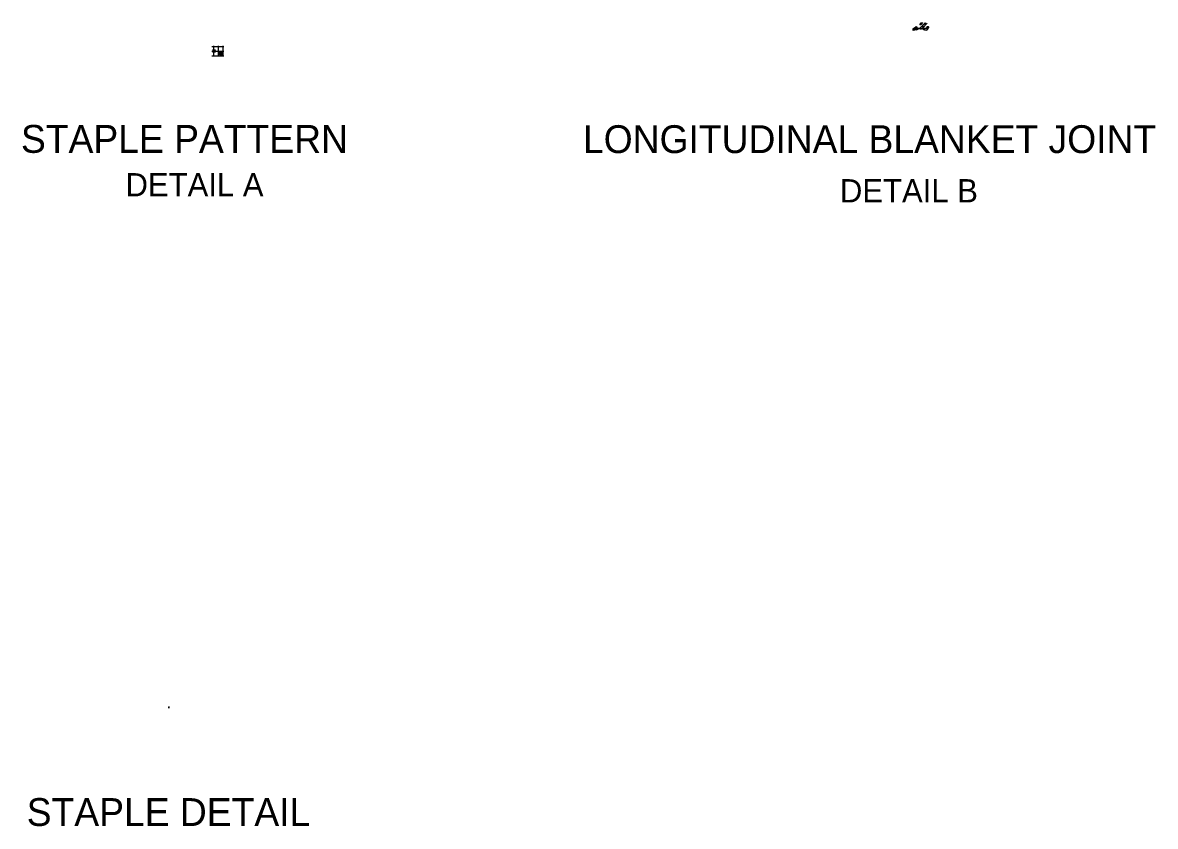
# Model space of a CAD drawing. Extents: x -3309 to -1974, y -112 to 874.
# Drawn here: x -3158.8 to -2670.7, y 490.7 to 837.2 of the extents above; entities that cross this region are included whole.
import ezdxf

# ---------------------------------------------------------------- set-up
doc = ezdxf.new("R2010")
doc.units = 0
for name, color, linetype in [('ls_AREA-EC', 7, 'Continuous'), ('mc_SLOPE-PROTECTION', 7, 'Continuous'), ('rd_PROFILE-OG', 7, 'Continuous'), ('str_Misc-Steel-A', 7, 'Continuous'), ('wpc_NO-PLOT', 7, 'Continuous')]:
    doc.layers.add(name, color=color, linetype=linetype)

msp = doc.modelspace()

# ---------------------------------------------------------------- linework, layer by layer
at = {"layer": 'ls_AREA-EC'}
for p, q in [((-2774.8, 834.73), (-2771.11, 834.73)), ((-2773.83, 835.32), (-2774.43, 834.74)), ((-2774.41, 834.79), (-2773.73, 834.77)), ((-2774.34, 834.9), (-2773.5, 834.87)), ((-2773.69, 835.33), (-2774.3, 834.74)), ((-2774.24, 835), (-2773.4, 834.97)), ((-2774.16, 835.08), (-2773.36, 835.06)), ((-2773.66, 835.21), (-2774.14, 834.74)), ((-2774.13, 835.16), (-2773.28, 835.14)), ((-2774.02, 835.21), (-2773.21, 835.21)), ((-2773.41, 835.32), (-2774.01, 834.74)), ((-2773.94, 835.28), (-2773.6, 835.29)), ((-2773.28, 835.32), (-2773.87, 834.74)), ((-2773.34, 835.3), (-2773.26, 835.3)), ((-2772.26, 836.56), (-2771.58, 836.53)), ((-2771.61, 837.16), (-2772.24, 836.55)), ((-2772.2, 836.67), (-2771.35, 836.64)), ((-2772.18, 836.49), (-2771.57, 836.47)), ((-2772.17, 836.44), (-2771.8, 836.42)), ((-2771.54, 837.1), (-2772.13, 836.53)), ((-2772.13, 834.81), (-2769.91, 837.08)), ((-2771.52, 836.97), (-2772.13, 836.37)), ((-2772.13, 834.81), (-2768.82, 834.81)), ((-2772.09, 836.76), (-2771.25, 836.73)), ((-2772.01, 836.84), (-2771.21, 836.82)), ((-2771.27, 837.08), (-2771.98, 836.38)), ((-2771.98, 836.92), (-2771.13, 836.91)), ((-2771.87, 836.98), (-2771.07, 836.98)), ((-2771.03, 837.18), (-2771.8, 836.43)), ((-2771.79, 837.04), (-2771.45, 837.05)), ((-2771.77, 837.11), (-2771.46, 837.12)), ((-2771.19, 837.14), (-2770.99, 837.14)), ((-2771.19, 837.06), (-2771.11, 837.06)), ((-2771.11, 834.73), (-2771.05, 834.8)), ((-2771.02, 834.83), (-2769.08, 836.98)), ((-2769.38, 835.15), (-2768.54, 835.12)), ((-2768.89, 835.55), (-2769.32, 835.13)), ((-2769.3, 835.23), (-2768.5, 835.21)), ((-2769.27, 835.31), (-2768.42, 835.29)), ((-2768.83, 835.49), (-2769.25, 835.07)), ((-2769.16, 835.37), (-2768.35, 835.37)), ((-2769.08, 835.43), (-2768.74, 835.44)), ((-2768.8, 835.36), (-2769.08, 835.09)), ((-2769.06, 835.5), (-2768.75, 835.51)), ((-2768.55, 835.47), (-2768.96, 835.07)), ((-2768.32, 835.57), (-2768.8, 835.09)), ((-2768.48, 835.52), (-2768.28, 835.52)), ((-2768.48, 835.45), (-2768.4, 835.45))]:
    msp.add_line(p, q, dxfattribs=at)
for points in [[(-3077, 824.78), (-3076.33, 824.81), (-3075.72, 824.74)], [(-3076.99, 825.13), (-3076.64, 825.15), (-3076.41, 825.1), (-3076.14, 825.1), (-3075.79, 825.09), (-3075.63, 825.11)], [(-3076.99, 825.01), (-3076.68, 825.02), (-3076.37, 824.98), (-3076.03, 824.99), (-3075.66, 824.97)], [(-3076.99, 824.89), (-3076.65, 824.88), (-3076.18, 824.9), (-3075.71, 824.86)], [(-3076.97, 825.27), (-3076.27, 825.25), (-3075.91, 825.21), (-3075.67, 825.25)], [(-3076.95, 825.38), (-3076.16, 825.36), (-3075.64, 825.35)], [(-3076.64, 824.33), (-3076.63, 824.97), (-3076.63, 825.6)], [(-3076.55, 825.63), (-3076.52, 824.96), (-3076.59, 824.35)], [(-3076.44, 825.62), (-3076.45, 825.28), (-3076.43, 824.81), (-3076.47, 824.34)], [(-3076.32, 825.62), (-3076.31, 825.31), (-3076.35, 825), (-3076.34, 824.66), (-3076.36, 824.3)], [(-3076.2, 825.63), (-3076.18, 825.28), (-3076.23, 825.04), (-3076.23, 824.77), (-3076.24, 824.43), (-3076.22, 824.26)], [(-3076.06, 825.6), (-3076.08, 824.9), (-3076.12, 824.54), (-3076.08, 824.3)], [(-3075.95, 825.58), (-3075.97, 824.8), (-3075.98, 824.27)], [(-3075.76, 824.63), (-3076.55, 824.59), (-3076.99, 824.63)], [(-3075.7, 824.68), (-3076.34, 824.7), (-3076.97, 824.7)], [(-3074.06, 824.02), (-3073.71, 824.04), (-3073.47, 823.99), (-3073.2, 823.99), (-3072.86, 823.98), (-3072.69, 824)], [(-3074.06, 823.67), (-3073.4, 823.7), (-3072.79, 823.63)], [(-3074.05, 823.9), (-3073.75, 823.91), (-3073.43, 823.87), (-3073.09, 823.88), (-3072.73, 823.86)], [(-3074.05, 823.78), (-3073.71, 823.77), (-3073.25, 823.79), (-3072.78, 823.75)], [(-3072.82, 823.52), (-3073.62, 823.48), (-3074.05, 823.52)], [(-3074.03, 824.16), (-3073.33, 824.14), (-3072.97, 824.1), (-3072.73, 824.14)], [(-3072.76, 823.58), (-3073.41, 823.59), (-3074.03, 823.59)], [(-3074.01, 824.27), (-3073.23, 824.25), (-3072.7, 824.24)], [(-3073.77, 823.28), (-3073.8, 824.07), (-3073.76, 824.51)], [(-3073.71, 823.22), (-3073.69, 823.86), (-3073.69, 824.49)], [(-3073.62, 824.52), (-3073.58, 823.85), (-3073.65, 823.24)], [(-3073.5, 824.51), (-3073.51, 824.17), (-3073.5, 823.71), (-3073.53, 823.23)], [(-3073.38, 824.51), (-3073.37, 824.2), (-3073.41, 823.89), (-3073.4, 823.55), (-3073.42, 823.19)], [(-3073.27, 824.52), (-3073.24, 824.17), (-3073.29, 823.93), (-3073.29, 823.66), (-3073.3, 823.32), (-3073.28, 823.15)], [(-3073.12, 824.49), (-3073.14, 823.79), (-3073.18, 823.43), (-3073.14, 823.19)], [(-3073.01, 824.47), (-3073.03, 823.69), (-3073.04, 823.16)]]:
    msp.add_spline(points, degree=3, dxfattribs=at)
at = {"layer": 'mc_SLOPE-PROTECTION'}
for points in [[(-2772.53, 834.64), (-2772.9, 834.35), (-2773.19, 834.29), (-2773.48, 834.08), (-2773.9, 833.99), (-2774.32, 834.06), (-2774.52, 833.9), (-2774.72, 833.91), (-2775.07, 833.77), (-2775.07, 834.64), (-2772.46, 834.64)], [(-2774.93, 834.64), (-2768.78, 834.64), (-2768.94, 834.22), (-2769.13, 834.05), (-2769.21, 833.93), (-2769.57, 833.82), (-2770.07, 833.88), (-2770.45, 834.07), (-2770.85, 834.44), (-2771.04, 834.64), (-2771.4, 834.64), (-2768.79, 834.64)]]:
    msp.add_lwpolyline(points, close=True, dxfattribs=at)
at = {"layer": 'rd_PROFILE-OG'}
for p, q in [((-2768.78, 834.64), (-2768.15, 835.43)), ((-3077.3, 826.86), (-3072.04, 826.86)), ((-3077.3, 824.86), (-3072.04, 824.86)), ((-3076.48, 827.14), (-3076.48, 822.58)), ((-3074.48, 827.14), (-3074.48, 822.58)), ((-3072.48, 827.14), (-3072.48, 822.58)), ((-3077.3, 822.86), (-3072.04, 822.86))]:
    msp.add_line(p, q, dxfattribs=at)
at = {"layer": 'str_Misc-Steel-A'}
for p, q in [((-2771.77, 834.24), (-2771.77, 834.84)), ((-2771.75, 834.24), (-2771.75, 834.83)), ((-2771.62, 834.24), (-2771.62, 834.84)), ((-2771.6, 834.24), (-2771.6, 834.84)), ((-2770.87, 835.86), (-2770.87, 835.88)), ((-2770.87, 835.28), (-2770.87, 835.87)), ((-2770.87, 835.28), (-2770.85, 835.28)), ((-2770.85, 835.86), (-2770.85, 835.88)), ((-2770.85, 835.28), (-2770.85, 835.87)), ((-2770.72, 835.79), (-2770.72, 835.88)), ((-2770.72, 835.29), (-2770.72, 835.79)), ((-2770.72, 835.29), (-2770.71, 835.29)), ((-2770.71, 835.79), (-2770.71, 835.88)), ((-2770.71, 835.29), (-2770.71, 835.79)), ((-2769.93, 836.86), (-2769.93, 836.88)), ((-2769.93, 836.28), (-2769.93, 836.87)), ((-2769.93, 836.28), (-2769.91, 836.28)), ((-2769.91, 836.86), (-2769.91, 836.88)), ((-2769.91, 836.28), (-2769.91, 836.87)), ((-2769.78, 836.79), (-2769.78, 836.88)), ((-2769.78, 836.29), (-2769.78, 836.79)), ((-2769.78, 836.29), (-2769.76, 836.29)), ((-2769.76, 836.79), (-2769.76, 836.88)), ((-2769.76, 836.29), (-2769.76, 836.79)), ((-2771.77, 834.24), (-2771.75, 834.24)), ((-2771.62, 834.24), (-2771.6, 834.24)), ((-3076.58, 826.84), (-3076.58, 826.88)), ((-3076.57, 826.84), (-3076.57, 826.88)), ((-3076.44, 826.82), (-3076.44, 826.88)), ((-3076.42, 826.81), (-3076.42, 826.88)), ((-3074.57, 824.86), (-3074.57, 824.9)), ((-3074.55, 824.86), (-3074.55, 824.9)), ((-3074.42, 824.84), (-3074.42, 824.9)), ((-3074.41, 824.83), (-3074.41, 824.9)), ((-3072.57, 826.84), (-3072.57, 826.88)), ((-3072.55, 826.84), (-3072.55, 826.87)), ((-3072.42, 826.81), (-3072.42, 826.87)), ((-3072.4, 826.81), (-3072.4, 826.88)), ((-3076.57, 822.84), (-3076.57, 822.87)), ((-3076.55, 822.84), (-3076.55, 822.87)), ((-3076.42, 822.81), (-3076.42, 822.87)), ((-3076.4, 822.81), (-3076.4, 822.87)), ((-3072.56, 822.84), (-3072.56, 822.87)), ((-3072.54, 822.84), (-3072.54, 822.87)), ((-3072.41, 822.81), (-3072.41, 822.87)), ((-3072.39, 822.81), (-3072.39, 822.87)), ((-3095.81, 541.64), (-3095.81, 542.22)), ((-3095.79, 541.64), (-3095.79, 542.22)), ((-3095.66, 541.64), (-3095.66, 542.22)), ((-3095.64, 541.64), (-3095.64, 542.22)), ((-3095.81, 541.64), (-3095.79, 541.64)), ((-3095.66, 541.64), (-3095.64, 541.64))]:
    msp.add_line(p, q, dxfattribs=at)
for centre, radius in [((-2771.69, 834.84), 0.0833), ((-2771.69, 834.84), 0.065), ((-2770.79, 835.88), 0.0833), ((-2770.79, 835.88), 0.065), ((-2769.85, 836.88), 0.0833), ((-2769.85, 836.88), 0.065), ((-3076.5, 826.88), 0.0833), ((-3076.5, 826.88), 0.065), ((-3074.49, 824.9), 0.0833), ((-3074.49, 824.9), 0.065), ((-3072.49, 826.88), 0.0833), ((-3072.49, 826.88), 0.065), ((-3076.48, 822.87), 0.0833), ((-3076.48, 822.87), 0.065), ((-3072.48, 822.87), 0.0833), ((-3072.48, 822.87), 0.065), ((-3095.73, 542.22), 0.0833), ((-3095.73, 542.22), 0.065)]:
    msp.add_arc(centre, radius, 359.9994, 180, dxfattribs=at)

# ---------------------------------------------------------------- texts
at = {"layer": 'wpc_NO-PLOT'}
for s, height, p in [('STAPLE PATTERN', 12, (-3159.49, 781.06)), ('LONGITUDINAL BLANKET JOINT', 12, (-2917.33, 780.96)), ('DETAIL A', 10, (-3114.43, 762.31)), ('DETAIL B', 10, (-2806.61, 759.71)), ('STAPLE DETAIL', 12, (-3157.01, 490.89))]:
    msp.add_text(s, height=height, dxfattribs=at).set_placement(p)

doc.saveas('drawing.dxf')
